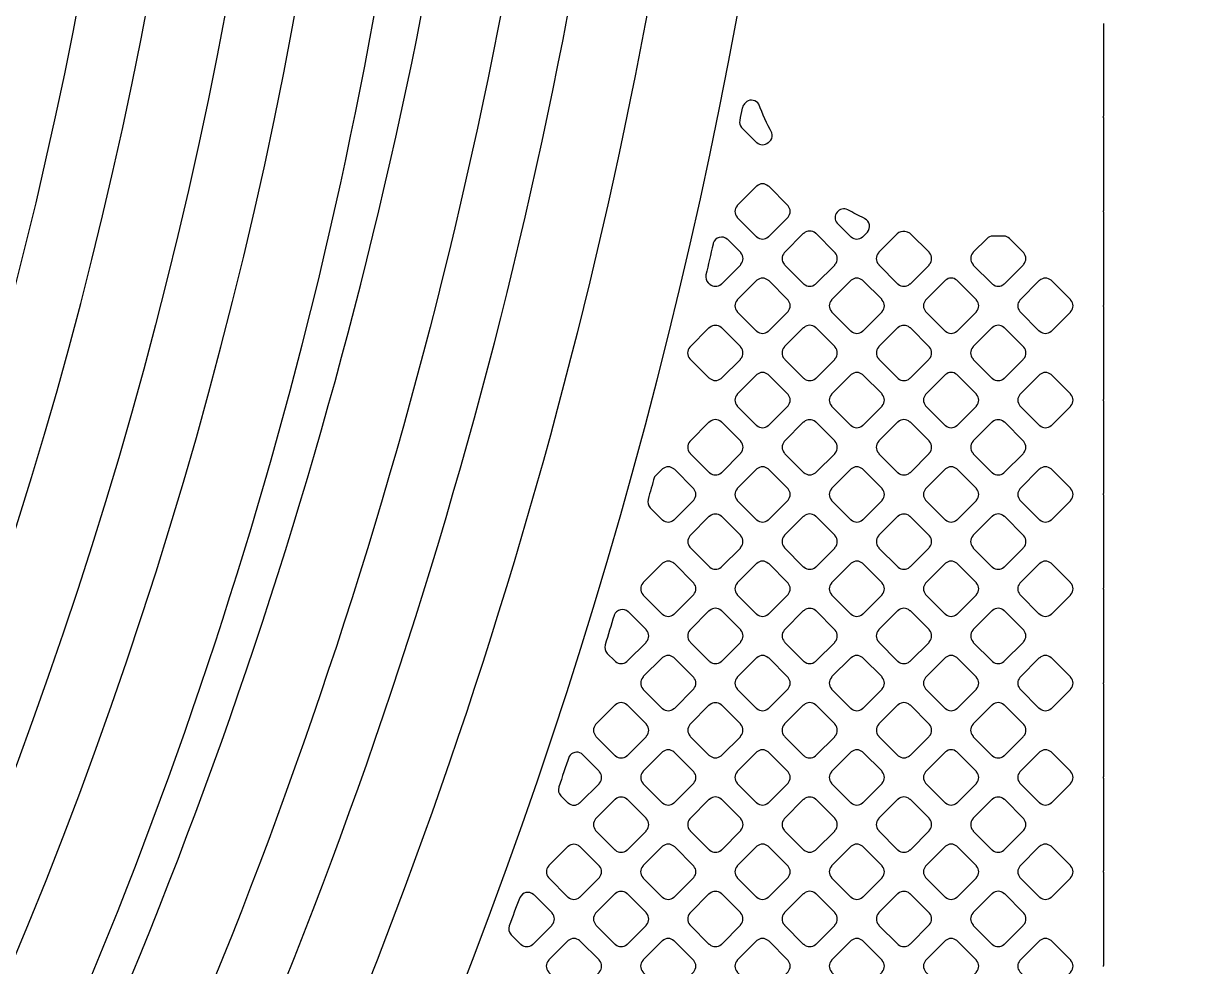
# Model space of a CAD drawing. Header units: millimetres. Extents: x 3440 to 3572, y 2 to 96.
# Drawn here: x 3505.505 to 3508.202, y 61.773 to 63.927 of the extents above; entities that cross this region are included whole.
import ezdxf

# ---------------------------------------------------------------- set-up
doc = ezdxf.new("R2010")
doc.units = ezdxf.units.MM
doc.header["$LTSCALE"] = 23.1
doc.layers.add('gbr-dxf', color=7, linetype='CONTINUOUS')
doc.layers.add('gbr-outline-dxf', color=2, linetype='CONTINUOUS')

msp = doc.modelspace()

# ---------------------------------------------------------------- linework, layer by layer
at = {"layer": 'gbr-dxf'}
for p, q in [((3507.9736, 63.9265), (3507.9736, 63.7148)), ((3507.9736, 63.7117), (3507.9736, 63.4989)), ((3507.9736, 63.4967), (3507.9736, 63.2825)), ((3507.9736, 63.2803), (3507.9736, 63.0676)), ((3507.9736, 63.0645), (3507.9736, 62.8527)), ((3507.9736, 62.8496), (3507.9736, 62.6369)), ((3507.9736, 62.6346), (3507.9736, 62.4204)), ((3507.9736, 62.4182), (3507.9736, 62.2055)), ((3507.9736, 62.2024), (3507.9736, 61.9907)), ((3507.9736, 61.9875), (3507.9736, 61.7748))]:
    msp.add_line(p, q, dxfattribs=at)
at = {"layer": 'gbr-dxf', "linetype": 'Continuous'}
for points in [[(3505.266, 59.339, 0.139526), (3507.3332, 65.746, -0.274491), (3507.3472, 65.7679, 0.210508), (3507.3542, 65.7827, -0.047362), (3507.3533, 65.7922, -0.091104), (3507.3566, 65.8103), (3507.4727, 66.1153, -0.066558), (3507.4913, 66.1658), (3507.4913, 68.8253, 0.199318), (3507.4766, 68.8607), (3507.2206, 69.1157, 0.198501), (3507.1854, 69.1303), (3504.6979, 69.1303, 0.198987)], [(3504.7507, 69.0028), (3507.1333, 69.0028, -0.198395), (3507.1686, 68.9882), (3507.3495, 68.8079, -0.199424), (3507.3642, 68.7725), (3507.3642, 66.2378, -0.198889), (3507.3496, 66.2025), (3507.1558, 66.0086, 0.188485), (3507.135, 65.9582, -0.064967), (3507.1341, 65.9518), (3507.1341, 65.9183, -0.016201), (3507.1341, 65.9127, -0.161259), (3504.5884, 58.7483, -0.03053)], [(3503.8763, 59.6794, 0.16455), (3505.9649, 65.8541, -0.009265), (3505.965, 65.8571), (3505.965, 65.9009, -0.018465), (3505.9649, 65.9026, 0.414241), (3505.8899, 65.9776, -0.014695), (3505.8886, 65.9776), (3505.8806, 65.9776, -0.018488), (3505.8789, 65.9776, 0.40441), (3505.8039, 65.9051), (3505.8039, 65.824, -0.008849), (3505.8039, 65.8212, -0.163905), (3503.7764, 59.8065, -0.038571)], [(3504.1284, 59.4535, 0.165094), (3506.2984, 65.8464, -0.009229), (3506.2985, 65.8494), (3506.2985, 65.9043, 0.40164), (3506.2251, 65.9776), (3506.2184, 65.9776), (3506.2178, 65.9776, 0.407482), (3506.1428, 65.9043), (3506.1428, 65.8547, -0.009242), (3506.1427, 65.8517, -0.16464), (3504.014, 59.5667, -0.029463)], [(3504.1933, 59.0612, 0.159546), (3506.6311, 65.9019), (3506.6311, 65.9026, 0.414241), (3506.5561, 65.9776, -0.014632), (3506.5548, 65.9776), (3506.5529, 65.9776, -0.018442), (3506.5512, 65.9776, 0.40413), (3506.4763, 65.9052), (3506.4763, 65.8471, -0.009242), (3506.4762, 65.8441, -0.165171), (3504.2661, 59.3408, -0.039615)], [(3504.4523, 58.863, 0.160737), (3506.956, 65.8993, -0.0147), (3506.956, 65.9006), (3506.956, 65.9017, -0.011474), (3506.9559, 65.9026, 0.414241), (3506.8809, 65.9776), (3506.8807, 65.9776, 0.393993), (3506.8091, 65.9045, -0.016639), (3506.809, 65.9031, -0.159795), (3504.3304, 58.9478, -0.028322)], [(3503.6374, 59.9176, 0.163845), (3505.6261, 65.8232, -0.00876)]]:
    msp.add_lwpolyline(points, format="xyb", dxfattribs=at)
for points in [[(3507.142, 63.7049, 0.212655), (3507.1462, 63.6891), (3507.1798, 63.6555, -0.083134), (3507.1811, 63.6547, 0.37981), (3507.2071, 63.6547, -0.096625), (3507.2088, 63.6556), (3507.2134, 63.6603, 0.21268), (3507.2157, 63.6768, -0.039653), (3507.1858, 63.7426, 0.398515), (3507.1581, 63.7485), (3507.1529, 63.7433), (3507.1529, 63.7433), (3507.1528, 63.7433, 0.128532), (3507.1481, 63.7344), (3507.148, 63.7342, 0.012501), (3507.1479, 63.7335, -0.054939), (3507.1477, 63.733, -0.000668)], [(3507.136, 63.4844, -0.091954), (3507.137, 63.4829), (3507.1797, 63.4402, -0.096111), (3507.1813, 63.4392, 0.37981), (3507.2073, 63.4392, -0.096458), (3507.2089, 63.4402), (3507.2515, 63.4827, -0.096627), (3507.2525, 63.4844, 0.379859), (3507.2525, 63.5103, -0.096723), (3507.2515, 63.512), (3507.209, 63.5545, -0.108174), (3507.2071, 63.5555, 0.379731), (3507.1811, 63.5555, -0.096625), (3507.1795, 63.5545), (3507.137, 63.512, -0.096111), (3507.136, 63.5104, 0.379682)], [(3507.3645, 63.4708), (3507.3952, 63.4401, -0.091631), (3507.3967, 63.4392, 0.379068), (3507.4227, 63.4392, -0.096259), (3507.4243, 63.4401), (3507.4327, 63.4485, -0.06506), (3507.434, 63.4504, 0.485697), (3507.4284, 63.4807, -0.068196), (3507.4265, 63.4821, -0.023251), (3507.3888, 63.5014, 0.795528)], [(3507.0646, 63.3521, 0.241469), (3507.0696, 63.3345), (3507.0718, 63.3324, -0.100401), (3507.0735, 63.3314, 0.378792), (3507.0994, 63.3313, -0.096377), (3507.1011, 63.3323), (3507.1438, 63.375, -0.095895), (3507.1448, 63.3767, 0.379347), (3507.1448, 63.4026, -0.092523), (3507.1438, 63.4042), (3507.1155, 63.4325, -0.04957), (3507.1137, 63.4338, 0.549231), (3507.0817, 63.4246, -0.043099), (3507.081, 63.4228, -0.001499), (3507.0647, 63.3523, -0.033452)], [(3507.2439, 63.3766, -0.096103), (3507.2449, 63.375), (3507.2873, 63.3325, -0.09979), (3507.289, 63.3315, 0.37981), (3507.315, 63.3315, -0.096458), (3507.3167, 63.3325), (3507.3591, 63.3749, -0.096627), (3507.3601, 63.3766, 0.379859), (3507.3601, 63.4025, -0.108473), (3507.359, 63.4044), (3507.3168, 63.4467, -0.10474), (3507.315, 63.4477, 0.379731), (3507.289, 63.4477, -0.096625), (3507.2873, 63.4467), (3507.2449, 63.4042, -0.096111), (3507.2439, 63.4026, 0.379682)], [(3507.4592, 63.3766, -0.087748), (3507.4602, 63.3751), (3507.503, 63.3322, -0.087638), (3507.5045, 63.3313, 0.37981), (3507.5305, 63.3313, -0.096625), (3507.5321, 63.3323), (3507.5748, 63.375, -0.096111), (3507.5758, 63.3766, 0.379471), (3507.5758, 63.4026, -0.087715), (3507.5749, 63.4041), (3507.5324, 63.4465, 0.098163), (3507.5255, 63.4501, -0.003656), (3507.5197, 63.4513, -0.038096), (3507.5195, 63.4514, 0.236588), (3507.5023, 63.4463), (3507.4602, 63.4042, -0.096111), (3507.4592, 63.4026, 0.379682)], [(3507.6749, 63.4026, 0.379422), (3507.6749, 63.3767, -0.108042), (3507.676, 63.3748), (3507.7182, 63.3326, -0.107817), (3507.7201, 63.3315, 0.37981), (3507.7461, 63.3315, -0.096625), (3507.7477, 63.3325), (3507.7901, 63.3749, -0.096111), (3507.7911, 63.3766, 0.379859), (3507.7911, 63.4025, -0.100399), (3507.7901, 63.4043), (3507.7587, 63.4357), (3507.7586, 63.4358, 0.181507), (3507.7457, 63.4411), (3507.7199, 63.4411, 0.174062), (3507.7075, 63.4358), (3507.6759, 63.4042, -0.096328)], [(3507.136, 63.2688, -0.095956), (3507.137, 63.2671), (3507.1795, 63.2247, -0.100151), (3507.1812, 63.2237, 0.37981), (3507.2072, 63.2237, -0.096458), (3507.2088, 63.2246), (3507.2515, 63.2673, -0.096627), (3507.2525, 63.269, 0.379859), (3507.2525, 63.2949, -0.092636), (3507.2515, 63.2965), (3507.209, 63.339, -0.104691), (3507.2072, 63.34, 0.379731), (3507.1813, 63.34, -0.096625), (3507.1796, 63.339), (3507.137, 63.2964, -0.096111), (3507.136, 63.2947, 0.379682)], [(3507.3516, 63.2689, -0.095956), (3507.3526, 63.2673), (3507.3951, 63.2247, -0.10046), (3507.3969, 63.2237, 0.37981), (3507.4228, 63.2237, -0.096625), (3507.4245, 63.2247), (3507.4669, 63.2671, -0.096111), (3507.4679, 63.2688, 0.379859), (3507.4679, 63.2947, -0.108195), (3507.4668, 63.2966), (3507.4245, 63.339, -0.104691), (3507.4227, 63.34, 0.379731), (3507.3967, 63.34, -0.096625), (3507.395, 63.339), (3507.3526, 63.2965, -0.096111), (3507.3516, 63.2949, 0.379682)], [(3507.567, 63.2688, -0.083235), (3507.5679, 63.2674), (3507.6107, 63.2246, -0.087416), (3507.6122, 63.2236, 0.37981), (3507.6382, 63.2236, -0.096458), (3507.6398, 63.2246), (3507.6825, 63.2673, -0.096627), (3507.6835, 63.2689, 0.379859), (3507.6835, 63.2949, -0.088442), (3507.6825, 63.2964), (3507.6398, 63.3392, -0.083733), (3507.6384, 63.3401, 0.379731), (3507.6124, 63.3401, -0.096625), (3507.6107, 63.3391), (3507.568, 63.2964, -0.096111), (3507.567, 63.2947, 0.379682)], [(3507.7826, 63.2689, -0.099964), (3507.7836, 63.2672), (3507.8261, 63.2247, -0.104264), (3507.8279, 63.2237, 0.37981), (3507.8538, 63.2237, -0.096625), (3507.8555, 63.2246), (3507.898, 63.2672, -0.096111), (3507.899, 63.2688, 0.379859), (3507.899, 63.2948, -0.088014), (3507.8981, 63.2963), (3507.8554, 63.339, -0.100824), (3507.8537, 63.34, 0.379731), (3507.8277, 63.34, -0.096625), (3507.8261, 63.339), (3507.7836, 63.2965, -0.096111), (3507.7826, 63.2949, 0.379682)], [(3507.028, 63.1873, 0.378474), (3507.028, 63.1608, -0.046804), (3507.0282, 63.1605), (3507.0717, 63.117, -0.104246), (3507.0735, 63.116, 0.379422), (3507.0995, 63.116, -0.096458), (3507.1011, 63.117), (3507.1437, 63.1595, -0.096627), (3507.1446, 63.1611, 0.379859), (3507.1446, 63.1871, -0.088442), (3507.1437, 63.1886), (3507.1011, 63.2312, -0.100824), (3507.0994, 63.2322, 0.379471), (3507.0735, 63.2322, -0.095866), (3507.0718, 63.2312), (3507.0281, 63.1875, -0.035015)], [(3507.2437, 63.1871, 0.379422), (3507.2438, 63.1611, -0.099964), (3507.2448, 63.1594), (3507.2873, 63.1169, -0.104264), (3507.289, 63.1159, 0.379308), (3507.315, 63.1158, -0.095968), (3507.3166, 63.1168), (3507.3592, 63.1594, -0.096328), (3507.3602, 63.1611, 0.37947), (3507.3602, 63.187, -0.104765), (3507.3592, 63.1888), (3507.3167, 63.2313, -0.100519), (3507.315, 63.2323, 0.379357), (3507.289, 63.2323, -0.09601), (3507.2874, 63.2314), (3507.2447, 63.1887, -0.096227)], [(3507.4593, 63.1611, -0.087748), (3507.4603, 63.1596), (3507.5029, 63.1169, -0.092126), (3507.5045, 63.1159, 0.37981), (3507.5305, 63.1159, -0.096458), (3507.5321, 63.1169), (3507.5747, 63.1595, -0.096627), (3507.5756, 63.1611, 0.379859), (3507.5756, 63.1871, -0.100902), (3507.5746, 63.1888), (3507.5322, 63.2313, -0.096627), (3507.5305, 63.2322, 0.379731), (3507.5046, 63.2322, -0.096625), (3507.5029, 63.2313), (3507.4603, 63.1887, -0.096111), (3507.4593, 63.187, 0.379682)], [(3507.6748, 63.1611, -0.095956), (3507.6758, 63.1595), (3507.7186, 63.1167, -0.083134), (3507.72, 63.1158, 0.37981), (3507.746, 63.1158, -0.096625), (3507.7476, 63.1168), (3507.7903, 63.1594, -0.096111), (3507.7913, 63.1611, 0.379859), (3507.7913, 63.1871, -0.09253), (3507.7903, 63.1886), (3507.7475, 63.2314, -0.088207), (3507.746, 63.2323, 0.379731), (3507.7201, 63.2323, -0.096625), (3507.7184, 63.2314), (3507.6758, 63.1887, -0.096111), (3507.6748, 63.1871, 0.379682)], [(3507.136, 63.0534, -0.099964), (3507.137, 63.0517), (3507.1795, 63.0092, -0.104264), (3507.1813, 63.0081, 0.379308), (3507.2073, 63.0081, -0.095968), (3507.2089, 63.0091), (3507.2515, 63.0517, -0.096328), (3507.2525, 63.0533, 0.379), (3507.2525, 63.0793, -0.08785), (3507.2516, 63.0807), (3507.2088, 63.1235, -0.100465), (3507.2071, 63.1245, 0.37947), (3507.1811, 63.1245, -0.096625), (3507.1795, 63.1235), (3507.137, 63.081, -0.096111), (3507.136, 63.0794, 0.379682)], [(3507.3516, 63.0792, 0.379201), (3507.3516, 63.0533, -0.099964), (3507.3526, 63.0516), (3507.3949, 63.0092, -0.10399), (3507.3967, 63.0082, 0.379451), (3507.4227, 63.0082, -0.096259), (3507.4243, 63.0091), (3507.4669, 63.0517, -0.096539), (3507.4679, 63.0534, 0.379249), (3507.4679, 63.0793, -0.104293), (3507.4669, 63.0811), (3507.4245, 63.1235, -0.100519), (3507.4228, 63.1245, 0.3795), (3507.3968, 63.1245, -0.096259), (3507.3952, 63.1235), (3507.3525, 63.0809, -0.096539)], [(3507.567, 63.0793, 0.379422), (3507.567, 63.0534, -0.087784), (3507.568, 63.0519), (3507.6108, 63.0091, -0.092233), (3507.6123, 63.0081, 0.37981), (3507.6383, 63.0081, -0.096458), (3507.64, 63.0091), (3507.6825, 63.0516, -0.096627), (3507.6835, 63.0533, 0.379357), (3507.6835, 63.0792, -0.100504), (3507.6825, 63.081), (3507.6399, 63.1236, -0.096726), (3507.6382, 63.1246, 0.379), (3507.6123, 63.1246, -0.09601), (3507.6106, 63.1236), (3507.568, 63.081, -0.096328)], [(3507.7826, 63.0792, 0.379422), (3507.7826, 63.0533, -0.087809), (3507.7835, 63.0518), (3507.8262, 63.0091, -0.092072), (3507.8278, 63.0081, 0.37981), (3507.8537, 63.0081, -0.096625), (3507.8554, 63.0091), (3507.898, 63.0518, -0.096111), (3507.899, 63.0534, 0.3795), (3507.899, 63.0794, -0.083622), (3507.8981, 63.0808), (3507.8554, 63.1235, -0.096539), (3507.8538, 63.1245, 0.378699), (3507.8279, 63.1245, -0.09601), (3507.8262, 63.1235), (3507.7835, 63.0809, -0.096328)], [(3507.0282, 62.9456, -0.087343), (3507.0291, 62.9441), (3507.072, 62.9013, -0.091737), (3507.0735, 62.9003, 0.379422), (3507.0995, 62.9003, -0.096625), (3507.1011, 62.9013), (3507.1438, 62.944, -0.096111), (3507.1448, 62.9456, 0.379859), (3507.1448, 62.9716, -0.083792), (3507.1439, 62.973), (3507.1011, 63.0158, -0.096627), (3507.0994, 63.0168, 0.3795), (3507.0735, 63.0168, -0.096117), (3507.0718, 63.0158), (3507.0292, 62.9731, -0.095895), (3507.0282, 62.9715, 0.378651)], [(3507.2439, 62.9715, 0.379201), (3507.2439, 62.9456, -0.104132), (3507.2449, 62.9438), (3507.2872, 62.9015, -0.107936), (3507.289, 62.9005, 0.37981), (3507.315, 62.9005, -0.096458), (3507.3167, 62.9015), (3507.3591, 62.9439, -0.096627), (3507.3601, 62.9455, 0.3795), (3507.3601, 62.9715, -0.100514), (3507.3591, 62.9732), (3507.3166, 63.0157, -0.096195), (3507.3149, 63.0167, 0.378939), (3507.289, 63.0167, -0.096259), (3507.2874, 63.0157), (3507.2448, 62.9732, -0.096539)], [(3507.4592, 62.9456, -0.095956), (3507.4602, 62.9439), (3507.5028, 62.9013, -0.10046), (3507.5045, 62.9003, 0.37981), (3507.5305, 62.9003, -0.096625), (3507.5322, 62.9013), (3507.5748, 62.944, -0.096111), (3507.5758, 62.9456, 0.379859), (3507.5758, 62.9716, -0.09253), (3507.5748, 62.9732), (3507.5323, 63.0157, -0.104691), (3507.5305, 63.0168, 0.379731), (3507.5045, 63.0168, -0.096625), (3507.5028, 63.0158), (3507.4602, 62.9732, -0.096111), (3507.4592, 62.9715, 0.379682)], [(3507.6749, 62.9456, -0.10047), (3507.6759, 62.9439), (3507.7185, 62.9013, -0.087638), (3507.72, 62.9004, 0.37981), (3507.746, 62.9004, -0.096625), (3507.7476, 62.9014), (3507.7902, 62.9439, -0.096111), (3507.7911, 62.9456, 0.379859), (3507.7911, 62.9715, -0.104293), (3507.7901, 62.9733), (3507.7478, 63.0157, -0.100519), (3507.746, 63.0167, 0.379731), (3507.7201, 63.0167, -0.096458), (3507.7184, 63.0157), (3507.6759, 62.9732, -0.096627), (3507.6749, 62.9716, 0.379682)], [(3506.9325, 62.8389, 0.25255), (3506.9373, 62.8205, -0.042477), (3506.9375, 62.8202), (3506.9643, 62.7935, -0.087645), (3506.9658, 62.7926, 0.378731), (3506.9917, 62.7926, -0.09601), (3506.9933, 62.7935), (3507.0359, 62.8361, -0.096328), (3507.0369, 62.8378, 0.37947), (3507.0369, 62.8637, -0.104765), (3507.0359, 62.8655), (3506.9934, 62.908, -0.100824), (3506.9916, 62.909, 0.379731), (3506.9657, 62.909, -0.096625), (3506.964, 62.908), (3506.9469, 62.8909, -0.001131), (3506.9326, 62.8393, -0.048816)], [(3507.136, 62.8377, -0.087748), (3507.1369, 62.8363), (3507.1796, 62.7936, -0.092126), (3507.1812, 62.7926, 0.37981), (3507.2072, 62.7926, -0.096458), (3507.2088, 62.7936), (3507.2515, 62.8363, -0.096627), (3507.2525, 62.8379, 0.379859), (3507.2525, 62.8639, -0.084073), (3507.2516, 62.8653), (3507.2089, 62.908, -0.096627), (3507.2072, 62.909, 0.379731), (3507.1813, 62.909, -0.096625), (3507.1796, 62.908), (3507.137, 62.8654, -0.096111), (3507.136, 62.8637, 0.379682)], [(3507.3516, 62.8379, -0.103917), (3507.3526, 62.8361), (3507.395, 62.7937, -0.107817), (3507.3969, 62.7927, 0.37981), (3507.4228, 62.7927, -0.096625), (3507.4245, 62.7936), (3507.4669, 62.8361, -0.096111), (3507.4679, 62.8377, 0.379859), (3507.4679, 62.8637, -0.100399), (3507.4669, 62.8654), (3507.4243, 62.908, -0.096627), (3507.4227, 62.909, 0.379731), (3507.3967, 62.909, -0.096625), (3507.395, 62.908), (3507.3526, 62.8655, -0.096111), (3507.3516, 62.8639, 0.379682)], [(3507.567, 62.8377, -0.091954), (3507.568, 62.8362), (3507.6106, 62.7936, -0.096128), (3507.6122, 62.7926, 0.37981), (3507.6382, 62.7926, -0.096458), (3507.6398, 62.7936), (3507.6825, 62.8362, -0.096627), (3507.6835, 62.8379, 0.379859), (3507.6835, 62.8639, -0.096723), (3507.6825, 62.8655), (3507.6399, 62.9081, -0.092564), (3507.6384, 62.909, 0.379731), (3507.6124, 62.909, -0.096625), (3507.6107, 62.908), (3507.568, 62.8653, -0.096111), (3507.567, 62.8637, 0.379682)], [(3507.7826, 62.8379, -0.091954), (3507.7835, 62.8363), (3507.8262, 62.7936, -0.096332), (3507.8279, 62.7926, 0.37981), (3507.8538, 62.7926, -0.096625), (3507.8555, 62.7936), (3507.898, 62.8361, -0.096111), (3507.899, 62.8378, 0.379859), (3507.899, 62.8638, -0.096458), (3507.898, 62.8654), (3507.8555, 62.9079, -0.108174), (3507.8537, 62.909, 0.379731), (3507.8277, 62.909, -0.096625), (3507.8261, 62.908), (3507.7836, 62.8655, -0.096111), (3507.7826, 62.8638, 0.379682)], [(3507.0283, 62.756, 0.379201), (3507.0283, 62.73, -0.091954), (3507.0293, 62.7285), (3507.0719, 62.6859, -0.096128), (3507.0735, 62.6849, 0.37981), (3507.0995, 62.6849, -0.096458), (3507.1011, 62.6859), (3507.1437, 62.7284, -0.096627), (3507.1446, 62.7301, 0.3795), (3507.1446, 62.756, -0.096614), (3507.1437, 62.7577), (3507.1013, 62.8001, -0.107877), (3507.0994, 62.8012, 0.378939), (3507.0735, 62.8011, -0.096259), (3507.0718, 62.8002), (3507.0293, 62.7576, -0.096539)], [(3507.2437, 62.7301, -0.092061), (3507.2447, 62.7285), (3507.2874, 62.6858, -0.096227), (3507.2891, 62.6848, 0.379422), (3507.315, 62.6848, -0.096458), (3507.3167, 62.6858), (3507.3592, 62.7284, -0.096627), (3507.3602, 62.73, 0.379357), (3507.3602, 62.756, -0.096462), (3507.3592, 62.7576), (3507.3165, 62.8003, -0.092624), (3507.3149, 62.8013, 0.37947), (3507.289, 62.8013, -0.096625), (3507.2873, 62.8003), (3507.2447, 62.7577, -0.096111), (3507.2438, 62.756, 0.379308)], [(3507.4593, 62.73, -0.095506), (3507.4603, 62.7284), (3507.5028, 62.6859, -0.100054), (3507.5045, 62.6849, 0.379422), (3507.5305, 62.6849, -0.096458), (3507.5321, 62.6859), (3507.5747, 62.7284, -0.096627), (3507.5756, 62.7301, 0.379859), (3507.5756, 62.756, -0.092636), (3507.5747, 62.7576), (3507.532, 62.8003, -0.088207), (3507.5305, 62.8012, 0.379357), (3507.5046, 62.8012, -0.095968), (3507.5029, 62.8003), (3507.4603, 62.7576, -0.096328), (3507.4593, 62.756, 0.378952)], [(3507.6748, 62.7301, -0.103917), (3507.6758, 62.7283), (3507.7184, 62.6857, -0.092072), (3507.72, 62.6848, 0.37981), (3507.746, 62.6848, -0.096625), (3507.7476, 62.6857), (3507.7903, 62.7284, -0.096111), (3507.7913, 62.73, 0.379859), (3507.7913, 62.756, -0.100399), (3507.7903, 62.7577), (3507.7477, 62.8003, -0.096627), (3507.746, 62.8013, 0.379731), (3507.7201, 62.8013, -0.096625), (3507.7184, 62.8003), (3507.6758, 62.7577, -0.096111), (3507.6748, 62.7561, 0.379682)], [(3506.9206, 62.6223, -0.103917), (3506.9216, 62.6205), (3506.9641, 62.578, -0.092126), (3506.9656, 62.5771, 0.37981), (3506.9916, 62.5771, -0.096458), (3506.9932, 62.578), (3507.0359, 62.6207, -0.096627), (3507.0369, 62.6223, 0.379859), (3507.0369, 62.6483, -0.100902), (3507.0359, 62.65), (3506.9934, 62.6925, -0.096627), (3506.9918, 62.6935, 0.379731), (3506.9658, 62.6935, -0.096625), (3506.9642, 62.6925), (3506.9215, 62.6499, -0.096111), (3506.9206, 62.6482, 0.379682)], [(3507.136, 62.6223, -0.091954), (3507.137, 62.6208), (3507.1797, 62.5781, -0.096332), (3507.1813, 62.5771, 0.37981), (3507.2073, 62.5771, -0.096625), (3507.2089, 62.5781), (3507.2515, 62.6206, -0.096111), (3507.2525, 62.6223, 0.379859), (3507.2525, 62.6482, -0.096458), (3507.2515, 62.6499), (3507.209, 62.6924, -0.108174), (3507.2071, 62.6934, 0.379731), (3507.1811, 62.6934, -0.096625), (3507.1795, 62.6925), (3507.137, 62.65, -0.096111), (3507.136, 62.6483, 0.379682)], [(3507.3516, 62.6222, -0.092139), (3507.3525, 62.6207), (3507.3951, 62.5781, -0.096332), (3507.3967, 62.5771, 0.379308), (3507.4227, 62.5771, -0.095968), (3507.4243, 62.5781), (3507.4669, 62.6207, -0.096328), (3507.4679, 62.6223, 0.37924), (3507.4679, 62.6483, -0.096614), (3507.4669, 62.6499), (3507.4243, 62.6925, -0.092413), (3507.4228, 62.6935, 0.379249), (3507.3968, 62.6935, -0.096458), (3507.3952, 62.6925), (3507.3526, 62.6499, -0.096627), (3507.3516, 62.6482, 0.379682)], [(3507.567, 62.6223, -0.095956), (3507.568, 62.6207), (3507.6106, 62.5781, -0.10046), (3507.6123, 62.5771, 0.379308), (3507.6383, 62.5771, -0.095968), (3507.6399, 62.578), (3507.6825, 62.6206, -0.096328), (3507.6835, 62.6223, 0.379), (3507.6835, 62.6482, -0.092315), (3507.6825, 62.6498), (3507.6397, 62.6926, -0.088003), (3507.6382, 62.6935, 0.37947), (3507.6123, 62.6935, -0.096625), (3507.6106, 62.6925), (3507.568, 62.6499, -0.096111), (3507.567, 62.6483, 0.379682)], [(3507.7826, 62.6222, -0.096265), (3507.7835, 62.6206), (3507.8261, 62.5781, -0.100073), (3507.8278, 62.5771, 0.379201), (3507.8537, 62.5771, -0.096625), (3507.8554, 62.5781), (3507.898, 62.6208, -0.096111), (3507.899, 62.6224, 0.3795), (3507.899, 62.6484, -0.092029), (3507.8981, 62.6499), (3507.8556, 62.6924, -0.104354), (3507.8538, 62.6935, 0.379249), (3507.8278, 62.6934, -0.096625), (3507.8262, 62.6925), (3507.7836, 62.6498, -0.096111), (3507.7826, 62.6482, 0.379451)], [(3506.8343, 62.5067, 0.259996), (3506.839, 62.4878, -0.068332), (3506.8393, 62.4873), (3506.8563, 62.4703, -0.096227), (3506.8579, 62.4693, 0.379465), (3506.8839, 62.4694, -0.096458), (3506.8855, 62.4703), (3506.9281, 62.5129, -0.096627), (3506.9291, 62.5145, 0.3795), (3506.9291, 62.5405, -0.096614), (3506.9281, 62.5421), (3506.8879, 62.5824, -0.035625), (3506.8872, 62.5829, 0.526141), (3506.8554, 62.5749, -0.047585), (3506.8549, 62.5739, -0.00145), (3506.8343, 62.5071, -0.048026)], [(3507.0282, 62.5405, 0.379422), (3507.0282, 62.5145, -0.095956), (3507.0292, 62.5129), (3507.0718, 62.4703, -0.10046), (3507.0735, 62.4693, 0.379308), (3507.0994, 62.4693, -0.095968), (3507.1011, 62.4702), (3507.1438, 62.5129, -0.096328), (3507.1448, 62.5146, 0.37947), (3507.1448, 62.5405, -0.092523), (3507.1438, 62.5421), (3507.1012, 62.5847, -0.10442), (3507.0994, 62.5857, 0.379357), (3507.0735, 62.5858, -0.09601), (3507.0718, 62.5848), (3507.0292, 62.5421, -0.096227)], [(3507.2439, 62.5146, -0.095956), (3507.2449, 62.5129), (3507.2873, 62.4704, -0.100151), (3507.289, 62.4694, 0.37981), (3507.315, 62.4694, -0.096458), (3507.3167, 62.4704), (3507.3591, 62.5129, -0.096627), (3507.3601, 62.5145, 0.379859), (3507.3601, 62.5405, -0.108361), (3507.359, 62.5423), (3507.3168, 62.5846, -0.104691), (3507.315, 62.5856, 0.379731), (3507.289, 62.5856, -0.096625), (3507.2873, 62.5847), (3507.2449, 62.5422, -0.096111), (3507.2439, 62.5405, 0.379682)], [(3507.4592, 62.5145, -0.087748), (3507.4602, 62.513), (3507.503, 62.4702, -0.092072), (3507.5045, 62.4693, 0.37981), (3507.5305, 62.4693, -0.096625), (3507.5322, 62.4703), (3507.5748, 62.5129, -0.096111), (3507.5758, 62.5146, 0.379859), (3507.5758, 62.5405, -0.083792), (3507.5749, 62.5419), (3507.5321, 62.5848, -0.096627), (3507.5305, 62.5857, 0.379731), (3507.5045, 62.5857, -0.096625), (3507.5028, 62.5848), (3507.4602, 62.5421, -0.096111), (3507.4592, 62.5405, 0.379682)], [(3507.6749, 62.5146, -0.107356), (3507.676, 62.5127), (3507.7184, 62.4703, -0.095895), (3507.72, 62.4693, 0.379422), (3507.746, 62.4694, -0.096625), (3507.7476, 62.4703), (3507.7902, 62.5129, -0.096111), (3507.7911, 62.5145, 0.379859), (3507.7911, 62.5405, -0.096458), (3507.7902, 62.5421), (3507.7476, 62.5847, -0.092623), (3507.746, 62.5857, 0.3795), (3507.7201, 62.5857, -0.096259), (3507.7184, 62.5847), (3507.6759, 62.5422, -0.095895), (3507.6749, 62.5405, 0.378651)], [(3506.9206, 62.4069, -0.107999), (3506.9216, 62.405), (3506.9641, 62.3625, -0.096332), (3506.9658, 62.3615, 0.37981), (3506.9917, 62.3615, -0.096625), (3506.9934, 62.3625), (3507.0359, 62.4051, -0.096111), (3507.0369, 62.4067, 0.379859), (3507.0369, 62.4327, -0.096458), (3507.0359, 62.4343), (3506.9932, 62.477, -0.092289), (3506.9916, 62.478, 0.379731), (3506.9657, 62.478, -0.096625), (3506.964, 62.477), (3506.9215, 62.4345, -0.096111), (3506.9206, 62.4328, 0.379682)], [(3507.136, 62.4326, 0.379201), (3507.136, 62.4067, -0.096103), (3507.137, 62.4051), (3507.1795, 62.3626, -0.09979), (3507.1812, 62.3616, 0.379451), (3507.2071, 62.3616, -0.096259), (3507.2088, 62.3625), (3507.2515, 62.4053, -0.096539), (3507.2525, 62.4069, 0.379249), (3507.2525, 62.4328, -0.09253), (3507.2515, 62.4344), (3507.209, 62.4769, -0.10442), (3507.2072, 62.4779, 0.3795), (3507.1813, 62.4779, -0.096259), (3507.1796, 62.477), (3507.137, 62.4343, -0.096539)], [(3507.3516, 62.4069, -0.09601), (3507.3525, 62.4052), (3507.3952, 62.3626, -0.100401), (3507.3969, 62.3616, 0.379422), (3507.4228, 62.3616, -0.096458), (3507.4245, 62.3626), (3507.4669, 62.405, -0.096627), (3507.4679, 62.4067, 0.3795), (3507.4679, 62.4326, -0.10824), (3507.4669, 62.4345), (3507.4244, 62.4769, -0.104354), (3507.4226, 62.478, 0.379249), (3507.3967, 62.4779, -0.096625), (3507.395, 62.477), (3507.3526, 62.4345, -0.096111), (3507.3516, 62.4328, 0.379308)], [(3507.567, 62.4067, -0.083235), (3507.5679, 62.4053), (3507.6107, 62.3625, -0.087978), (3507.6122, 62.3616, 0.37981), (3507.6382, 62.3616, -0.096458), (3507.6398, 62.3625), (3507.6825, 62.4052, -0.096627), (3507.6835, 62.4069, 0.379859), (3507.6835, 62.4328, -0.088442), (3507.6825, 62.4343), (3507.6398, 62.4771, -0.083733), (3507.6384, 62.478, 0.379731), (3507.6124, 62.478, -0.096625), (3507.6107, 62.477), (3507.568, 62.4343, -0.096111), (3507.567, 62.4326, 0.379682)], [(3507.7826, 62.4068, -0.099971), (3507.7836, 62.4051), (3507.8261, 62.3626, -0.103923), (3507.8279, 62.3616, 0.378731), (3507.8538, 62.3616, -0.09601), (3507.8555, 62.3625), (3507.8981, 62.4051, -0.096328), (3507.899, 62.4068, 0.37947), (3507.899, 62.4327, -0.088442), (3507.8981, 62.4342), (3507.8554, 62.4769, -0.100824), (3507.8537, 62.4779, 0.379731), (3507.8277, 62.4779, -0.096625), (3507.8261, 62.4769), (3507.7836, 62.4344, -0.096111), (3507.7826, 62.4328, 0.379451)], [(3506.8127, 62.2991, -0.095956), (3506.8137, 62.2974), (3506.8565, 62.2546, -0.083134), (3506.8579, 62.2537, 0.37981), (3506.8839, 62.2537, -0.096625), (3506.8855, 62.2547), (3506.9282, 62.2974, -0.096111), (3506.9292, 62.299, 0.379859), (3506.9292, 62.325, -0.09253), (3506.9282, 62.3265), (3506.8854, 62.3693, -0.088207), (3506.8839, 62.3703, 0.379731), (3506.858, 62.3703, -0.096625), (3506.8563, 62.3693), (3506.8137, 62.3267, -0.096111), (3506.8127, 62.325, 0.379682)], [(3507.0283, 62.299, -0.099964), (3507.0293, 62.2973), (3507.0717, 62.2549, -0.104069), (3507.0735, 62.2539, 0.37981), (3507.0995, 62.2539, -0.096458), (3507.1011, 62.2549), (3507.1437, 62.2974, -0.096627), (3507.1446, 62.2991, 0.379859), (3507.1446, 62.325, -0.088442), (3507.1437, 62.3265), (3507.1011, 62.3691, -0.100824), (3507.0994, 62.3701, 0.379731), (3507.0735, 62.3701, -0.096625), (3507.0718, 62.3691), (3507.0293, 62.3266, -0.096111), (3507.0283, 62.325, 0.379682)], [(3507.2438, 62.299, -0.099964), (3507.2448, 62.2973), (3507.2873, 62.2548, -0.104264), (3507.289, 62.2538, 0.37981), (3507.315, 62.2538, -0.096625), (3507.3167, 62.2548), (3507.3592, 62.2973, -0.096111), (3507.3602, 62.299, 0.379859), (3507.3602, 62.3249, -0.104293), (3507.3592, 62.3268), (3507.3167, 62.3692, -0.100824), (3507.315, 62.3702, 0.379731), (3507.289, 62.3702, -0.096625), (3507.2873, 62.3693), (3507.2447, 62.3266, -0.096111), (3507.2438, 62.325, 0.379682)], [(3507.4593, 62.299, -0.087848), (3507.4603, 62.2975), (3507.503, 62.2548, -0.092072), (3507.5045, 62.2539, 0.37981), (3507.5305, 62.2539, -0.096625), (3507.5321, 62.2548), (3507.5747, 62.2974, -0.096111), (3507.5756, 62.299, 0.379859), (3507.5756, 62.325, -0.100399), (3507.5746, 62.3267), (3507.5322, 62.3692, -0.096857), (3507.5305, 62.3702, 0.379731), (3507.5046, 62.3702, -0.096458), (3507.5029, 62.3692), (3507.4603, 62.3266, -0.096627), (3507.4593, 62.3249, 0.379682)], [(3507.6748, 62.2991, -0.096625), (3507.6758, 62.2974), (3507.7186, 62.2546, -0.083134), (3507.72, 62.2537, 0.37981), (3507.746, 62.2537, -0.096625), (3507.7476, 62.2547), (3507.7903, 62.2974, -0.096111), (3507.7913, 62.299, 0.379859), (3507.7913, 62.325, -0.09253), (3507.7903, 62.3265), (3507.7475, 62.3693, -0.088334), (3507.746, 62.3703, 0.379731), (3507.7201, 62.3703, -0.096458), (3507.7184, 62.3693), (3507.6758, 62.3267, -0.096627), (3507.6748, 62.325, 0.379682)], [(3506.7283, 62.1821, 0.266998), (3506.7328, 62.1626, -0.040727), (3506.7331, 62.1624), (3506.7486, 62.1468, -0.087737), (3506.7501, 62.1459, 0.379465), (3506.7761, 62.1459, -0.096625), (3506.7777, 62.1469), (3506.8204, 62.1895, -0.096111), (3506.8214, 62.1912, 0.379859), (3506.8214, 62.2172, -0.104293), (3506.8203, 62.219), (3506.7806, 62.2587, 0.424306), (3506.7519, 62.2519, -0.001519), (3506.7284, 62.1825, -0.045951)], [(3506.9206, 62.1912, -0.095956), (3506.9215, 62.1896), (3506.9642, 62.1469, -0.082912), (3506.9656, 62.146, 0.37981), (3506.9916, 62.146, -0.096458), (3506.9932, 62.147), (3507.0359, 62.1897, -0.096627), (3507.0369, 62.1913, 0.379859), (3507.0369, 62.2173, -0.092636), (3507.0359, 62.2189), (3506.9933, 62.2615, -0.088207), (3506.9918, 62.2624, 0.379731), (3506.9658, 62.2624, -0.096625), (3506.9642, 62.2615), (3506.9215, 62.2188, -0.096111), (3506.9206, 62.2172, 0.379682)], [(3507.136, 62.1913, -0.099964), (3507.137, 62.1896), (3507.1795, 62.1471, -0.104264), (3507.1813, 62.1461, 0.379308), (3507.2073, 62.146, -0.095968), (3507.2089, 62.147), (3507.2515, 62.1896, -0.096328), (3507.2525, 62.1913, 0.379), (3507.2525, 62.2172, -0.08785), (3507.2516, 62.2187), (3507.2088, 62.2614, -0.100465), (3507.2071, 62.2624, 0.37947), (3507.1811, 62.2624, -0.096625), (3507.1795, 62.2614), (3507.137, 62.2189, -0.096111), (3507.136, 62.2173, 0.379682)], [(3507.3516, 62.1912, -0.099971), (3507.3526, 62.1895), (3507.395, 62.1471, -0.103923), (3507.3968, 62.1461, 0.378731), (3507.4227, 62.1461, -0.09601), (3507.4243, 62.147), (3507.4669, 62.1897, -0.096328), (3507.4679, 62.1913, 0.37947), (3507.4679, 62.2173, -0.104765), (3507.4669, 62.2191), (3507.4245, 62.2614, -0.100824), (3507.4228, 62.2624, 0.379731), (3507.3968, 62.2624, -0.096625), (3507.3952, 62.2614), (3507.3526, 62.2188, -0.096111), (3507.3516, 62.2172, 0.379451)], [(3507.567, 62.1913, -0.087748), (3507.568, 62.1898), (3507.6108, 62.147, -0.092126), (3507.6123, 62.146, 0.37981), (3507.6383, 62.146, -0.096458), (3507.64, 62.147), (3507.6825, 62.1896, -0.096627), (3507.6835, 62.1912, 0.379859), (3507.6835, 62.2172, -0.100902), (3507.6825, 62.2189), (3507.6399, 62.2615, -0.096627), (3507.6382, 62.2625, 0.379731), (3507.6123, 62.2625, -0.096625), (3507.6106, 62.2615), (3507.568, 62.2189, -0.096111), (3507.567, 62.2173, 0.379682)], [(3507.7826, 62.1912, -0.087748), (3507.7835, 62.1897), (3507.8262, 62.147, -0.092072), (3507.8278, 62.1461, 0.37981), (3507.8537, 62.1461, -0.096625), (3507.8554, 62.147), (3507.898, 62.1897, -0.096111), (3507.899, 62.1914, 0.379859), (3507.899, 62.2173, -0.083792), (3507.8981, 62.2187), (3507.8554, 62.2614, -0.096627), (3507.8538, 62.2624, 0.379731), (3507.8278, 62.2624, -0.096625), (3507.8262, 62.2614), (3507.7836, 62.2188, -0.096111), (3507.7826, 62.2172, 0.379682)], [(3506.8127, 62.0834, -0.099964), (3506.8137, 62.0817), (3506.8563, 62.0391, -0.087978), (3506.8578, 62.0382, 0.37981), (3506.8838, 62.0382, -0.096458), (3506.8854, 62.0392), (3506.9281, 62.0818, -0.096627), (3506.9291, 62.0835, 0.379859), (3506.9291, 62.1095, -0.104765), (3506.928, 62.1113), (3506.8857, 62.1536, -0.100824), (3506.8839, 62.1546, 0.379731), (3506.858, 62.1546, -0.096625), (3506.8563, 62.1536), (3506.8137, 62.111, -0.096111), (3506.8127, 62.1094, 0.379682)], [(3507.0282, 62.1094, 0.379422), (3507.0282, 62.0835, -0.087748), (3507.0291, 62.082), (3507.0719, 62.0392, -0.092072), (3507.0735, 62.0382, 0.379308), (3507.0994, 62.0382, -0.095968), (3507.1011, 62.0392), (3507.1438, 62.0819, -0.096328), (3507.1448, 62.0836, 0.37947), (3507.1448, 62.1095, -0.084073), (3507.1439, 62.1109), (3507.1011, 62.1537, -0.096857), (3507.0994, 62.1547, 0.379357), (3507.0735, 62.1547, -0.09601), (3507.0718, 62.1537), (3507.0292, 62.1111, -0.096227)], [(3507.2439, 62.1095, 0.379201), (3507.2439, 62.0835, -0.103917), (3507.2449, 62.0817), (3507.2872, 62.0395, -0.108029), (3507.289, 62.0384, 0.379451), (3507.315, 62.0384, -0.096259), (3507.3166, 62.0394), (3507.3591, 62.0818, -0.096539), (3507.3601, 62.0835, 0.379249), (3507.3601, 62.1094, -0.100399), (3507.3591, 62.1112), (3507.3166, 62.1536, -0.096857), (3507.315, 62.1546, 0.3795), (3507.289, 62.1546, -0.096259), (3507.2874, 62.1536), (3507.2448, 62.1111, -0.096539)], [(3507.4592, 62.1094, 0.379201), (3507.4592, 62.0835, -0.096103), (3507.4602, 62.0819), (3507.5028, 62.0392, -0.09979), (3507.5045, 62.0382, 0.379451), (3507.5305, 62.0382, -0.096259), (3507.5321, 62.0392), (3507.5748, 62.0819, -0.096539), (3507.5758, 62.0836, 0.379249), (3507.5758, 62.1095, -0.09253), (3507.5748, 62.1111), (3507.5323, 62.1537, -0.10442), (3507.5305, 62.1547, 0.3795), (3507.5045, 62.1547, -0.096259), (3507.5029, 62.1537), (3507.4602, 62.1111, -0.096539)], [(3507.6749, 62.1095, 0.379422), (3507.6749, 62.0835, -0.10047), (3507.6759, 62.0818), (3507.7185, 62.0392, -0.088202), (3507.72, 62.0383, 0.379451), (3507.746, 62.0383, -0.096259), (3507.7476, 62.0393), (3507.7902, 62.0819, -0.096539), (3507.7912, 62.0835, 0.379249), (3507.7911, 62.1095, -0.104293), (3507.7901, 62.1113), (3507.7478, 62.1536, -0.100824), (3507.746, 62.1546, 0.379357), (3507.7201, 62.1546, -0.095968), (3507.7184, 62.1537), (3507.6759, 62.1111, -0.096328)], [(3506.705, 62.0017, 0.379201), (3506.705, 61.9757, -0.103917), (3506.7061, 61.9739), (3506.7485, 61.9315, -0.092126), (3506.7501, 61.9305, 0.37981), (3506.7761, 61.9305, -0.096458), (3506.7777, 61.9315), (3506.8203, 61.974, -0.096627), (3506.8212, 61.9757, 0.3795), (3506.8213, 62.0016, -0.100514), (3506.8202, 62.0033), (3506.7777, 62.0458, -0.096195), (3506.7761, 62.0468, 0.378939), (3506.7502, 62.0468, -0.096259), (3506.7485, 62.0458), (3506.706, 62.0033, -0.096539)], [(3506.9204, 61.9757, -0.099643), (3506.9214, 61.974), (3506.9642, 61.9313, -0.087864), (3506.9656, 61.9304, 0.379422), (3506.9916, 61.9304, -0.096458), (3506.9932, 61.9314), (3507.0359, 61.974, -0.096627), (3507.0369, 61.9757, 0.379859), (3507.0369, 62.0016, -0.104765), (3507.0359, 62.0034), (3506.9934, 62.0459, -0.100519), (3506.9916, 62.0469, 0.379357), (3506.9657, 62.0469, -0.09601), (3506.9641, 62.046), (3506.9214, 62.0033, -0.096227), (3506.9204, 62.0017, 0.378952)], [(3507.136, 62.0016, 0.379201), (3507.136, 61.9757, -0.087748), (3507.1369, 61.9742), (3507.1796, 61.9315, -0.092126), (3507.1812, 61.9306, 0.379451), (3507.2071, 61.9305, -0.096259), (3507.2088, 61.9315), (3507.2515, 61.9742, -0.096539), (3507.2525, 61.9759, 0.379249), (3507.2525, 62.0018, -0.083792), (3507.2516, 62.0032), (3507.2089, 62.0459, -0.096857), (3507.2072, 62.0469, 0.3795), (3507.1813, 62.0469, -0.096259), (3507.1796, 62.0459), (3507.137, 62.0033, -0.096539)], [(3507.3516, 62.0018, 0.379422), (3507.3516, 61.9758, -0.104392), (3507.3526, 61.974), (3507.395, 61.9316, -0.107817), (3507.3969, 61.9306, 0.379308), (3507.4228, 61.9306, -0.095968), (3507.4245, 61.9315), (3507.4669, 61.974, -0.096328), (3507.4679, 61.9757, 0.37947), (3507.4679, 62.0016, -0.100902), (3507.4669, 62.0033), (3507.4243, 62.0459, -0.096627), (3507.4227, 62.0469, 0.379357), (3507.3967, 62.0469, -0.095968), (3507.3951, 62.046), (3507.3525, 62.0034, -0.096328)], [(3507.567, 61.9756, -0.091954), (3507.568, 61.9741), (3507.6106, 61.9315, -0.096332), (3507.6122, 61.9305, 0.37981), (3507.6382, 61.9305, -0.096625), (3507.6398, 61.9315), (3507.6825, 61.9742, -0.096111), (3507.6835, 61.9758, 0.379859), (3507.6835, 62.0018, -0.096458), (3507.6825, 62.0034), (3507.6399, 62.046, -0.092289), (3507.6384, 62.0469, 0.379731), (3507.6124, 62.0469, -0.096625), (3507.6107, 62.046), (3507.568, 62.0033, -0.096111), (3507.567, 62.0016, 0.379682)], [(3507.7826, 62.0017, 0.379422), (3507.7826, 61.9758, -0.092139), (3507.7835, 61.9742), (3507.8262, 61.9315, -0.096332), (3507.8279, 61.9305, 0.37981), (3507.8538, 61.9305, -0.096625), (3507.8555, 61.9315), (3507.898, 61.9741, -0.096111), (3507.899, 61.9757, 0.3795), (3507.899, 62.0017, -0.096475), (3507.8981, 62.0033), (3507.8555, 62.0459, -0.10771), (3507.8536, 62.0469, 0.378699), (3507.8277, 62.0469, -0.09601), (3507.8261, 62.0459), (3507.7835, 62.0034, -0.096328)], [(3506.6151, 61.8649, 0.274222), (3506.6195, 61.845, -0.068083), (3506.6199, 61.8444), (3506.6407, 61.8236, -0.095686), (3506.6423, 61.8227, 0.379071), (3506.6683, 61.8227, -0.096815), (3506.6699, 61.8237), (3506.7126, 61.8663, -0.096314), (3506.7135, 61.868, 0.379859), (3506.7135, 61.8939, -0.096815), (3506.7126, 61.8956), (3506.6726, 61.9356, -0.095886), (3506.6705, 61.9368, 0.508984), (3506.6398, 61.9301, -0.101159), (3506.6384, 61.928, -0.001391), (3506.6152, 61.8653, -0.045941)], [(3506.8127, 61.868, -0.103917), (3506.8138, 61.8662), (3506.8564, 61.8236, -0.092072), (3506.8579, 61.8227, 0.37981), (3506.8839, 61.8227, -0.096625), (3506.8855, 61.8237), (3506.9281, 61.8662, -0.096111), (3506.9291, 61.8678, 0.379859), (3506.9291, 61.8938, -0.100399), (3506.9281, 61.8955), (3506.8855, 61.9381, -0.096627), (3506.8838, 61.9391, 0.379731), (3506.8579, 61.9391, -0.096625), (3506.8562, 61.9381), (3506.8137, 61.8956, -0.096111), (3506.8127, 61.894, 0.379682)], [(3507.0282, 61.8678, -0.092139), (3507.0292, 61.8663), (3507.0717, 61.8237, -0.096332), (3507.0734, 61.8227, 0.37981), (3507.0993, 61.8227, -0.096625), (3507.101, 61.8237), (3507.1437, 61.8664, -0.096111), (3507.1446, 61.868, 0.379859), (3507.1446, 61.894, -0.096458), (3507.1437, 61.8956), (3507.1013, 61.938, -0.108515), (3507.0994, 61.9391, 0.379731), (3507.0735, 61.9391, -0.096458), (3507.0718, 61.9381), (3507.0292, 61.8955, -0.096627), (3507.0282, 61.8938, 0.379682)], [(3507.2437, 61.8939, 0.379422), (3507.2438, 61.868, -0.092139), (3507.2447, 61.8664), (3507.2874, 61.8237, -0.096332), (3507.289, 61.8228, 0.379308), (3507.315, 61.8227, -0.095968), (3507.3166, 61.8237), (3507.3592, 61.8663, -0.096328), (3507.3602, 61.868, 0.37947), (3507.3602, 61.8939, -0.096723), (3507.3592, 61.8956), (3507.3165, 61.9383, -0.092564), (3507.315, 61.9392, 0.379357), (3507.289, 61.9392, -0.095968), (3507.2874, 61.9383), (3507.2447, 61.8956, -0.096328)], [(3507.4593, 61.8679, -0.095956), (3507.4603, 61.8663), (3507.5028, 61.8238, -0.099727), (3507.5045, 61.8228, 0.378952), (3507.5305, 61.8228, -0.09601), (3507.5321, 61.8238), (3507.5747, 61.8664, -0.096328), (3507.5757, 61.868, 0.379), (3507.5757, 61.8939, -0.092315), (3507.5747, 61.8955), (3507.532, 61.9382, -0.088003), (3507.5305, 61.9391, 0.379117), (3507.5046, 61.9391, -0.096117), (3507.5029, 61.9382), (3507.4603, 61.8956, -0.096111), (3507.4593, 61.8939, 0.379682)], [(3507.6748, 61.868, -0.103884), (3507.6758, 61.8662), (3507.7185, 61.8236, -0.091578), (3507.72, 61.8227, 0.379201), (3507.746, 61.8227, -0.096625), (3507.7476, 61.8237), (3507.7903, 61.8663, -0.096111), (3507.7913, 61.868, 0.379357), (3507.7913, 61.8939, -0.100402), (3507.7903, 61.8956), (3507.7477, 61.9383, -0.096423), (3507.746, 61.9392, 0.37947), (3507.7201, 61.9392, -0.096625), (3507.7184, 61.9383), (3507.6758, 61.8956, -0.096111), (3507.6748, 61.894, 0.379451)], [(3506.7049, 61.7603, -0.107365), (3506.7059, 61.7584), (3506.7485, 61.7158, -0.096737), (3506.7501, 61.7149, 0.379014), (3506.7761, 61.7149, -0.096323), (3506.7777, 61.7158), (3506.8204, 61.7585, -0.095916), (3506.8214, 61.7601, 0.379778), (3506.8214, 61.7861, -0.096458), (3506.8204, 61.7878), (3506.7777, 61.8305, -0.092289), (3506.7761, 61.8314, 0.3795), (3506.7502, 61.8314, -0.096117), (3506.7485, 61.8304), (3506.7059, 61.7878, -0.095895), (3506.7049, 61.7862, 0.378424)], [(3506.9205, 61.7602, -0.103884), (3506.9216, 61.7584), (3506.9641, 61.7159, -0.091737), (3506.9656, 61.715, 0.378952), (3506.9916, 61.715, -0.09601), (3506.9932, 61.7159), (3507.0358, 61.7585, -0.096328), (3507.0368, 61.7602, 0.37947), (3507.0368, 61.7861, -0.100902), (3507.0358, 61.7878), (3506.9933, 61.8303, -0.096627), (3506.9916, 61.8313, 0.379731), (3506.9657, 61.8313, -0.096625), (3506.964, 61.8303), (3506.9215, 61.7878, -0.096111), (3506.9206, 61.7862, 0.379308)], [(3507.1359, 61.7601, -0.091954), (3507.1369, 61.7586), (3507.1796, 61.7159, -0.096111), (3507.1812, 61.7149, 0.37981), (3507.2072, 61.7149, -0.096458), (3507.2088, 61.7159), (3507.2515, 61.7585, -0.096627), (3507.2525, 61.7602, 0.379859), (3507.2525, 61.7862, -0.096723), (3507.2515, 61.7878), (3507.209, 61.8303, -0.108174), (3507.2071, 61.8314, 0.379731), (3507.1811, 61.8314, -0.096625), (3507.1795, 61.8304), (3507.1369, 61.7878, -0.096111), (3507.1359, 61.7861, 0.379682)], [(3507.3516, 61.7602, -0.091954), (3507.3525, 61.7586), (3507.3951, 61.716, -0.096332), (3507.3967, 61.7151, 0.379308), (3507.4227, 61.715, -0.095968), (3507.4243, 61.716), (3507.4669, 61.7586, -0.096328), (3507.4679, 61.7603, 0.37924), (3507.4679, 61.7862, -0.096614), (3507.4669, 61.7879), (3507.4243, 61.8305, -0.092228), (3507.4228, 61.8314, 0.379249), (3507.3968, 61.8314, -0.096625), (3507.3952, 61.8304), (3507.3526, 61.7878, -0.096111), (3507.3516, 61.7861, 0.379682)], [(3507.567, 61.7862, 0.379201), (3507.567, 61.7602, -0.095956), (3507.568, 61.7586), (3507.6106, 61.716, -0.100151), (3507.6123, 61.715, 0.379451), (3507.6383, 61.715, -0.096259), (3507.6399, 61.716), (3507.6825, 61.7586, -0.096539), (3507.6835, 61.7602, 0.379249), (3507.6835, 61.7861, -0.09253), (3507.6825, 61.7877), (3507.6397, 61.8305, -0.088334), (3507.6382, 61.8314, 0.3795), (3507.6123, 61.8314, -0.096259), (3507.6106, 61.8305), (3507.568, 61.7878, -0.096539)], [(3507.7826, 61.7601, -0.095956), (3507.7836, 61.7585), (3507.8262, 61.7159, -0.10046), (3507.8279, 61.7149, 0.37981), (3507.8538, 61.7149, -0.096625), (3507.8555, 61.7159), (3507.8982, 61.7586, -0.096111), (3507.8991, 61.7602, 0.379859), (3507.8991, 61.7862, -0.09253), (3507.8982, 61.7877), (3507.8556, 61.8303, -0.104691), (3507.8538, 61.8314, 0.379731), (3507.8278, 61.8314, -0.096625), (3507.8262, 61.8304), (3507.7836, 61.7878, -0.096111), (3507.7826, 61.7861, 0.379682)]]:
    msp.add_lwpolyline(points, format="xyb", close=True, dxfattribs=at)
at = {"layer": 'gbr-dxf'}
for centre, start, end in [((3507.9482, 63.7132), 356.4279, 3.5721), ((3507.9482, 63.4978), 357.4953, 2.5047), ((3507.9482, 63.2814), 357.4953, 2.5047), ((3507.9482, 63.066), 356.4279, 3.5721), ((3507.9482, 62.8512), 356.4279, 3.5721), ((3507.9482, 62.6357), 357.4953, 2.5047), ((3507.9482, 62.4193), 357.4953, 2.5047), ((3507.9482, 62.204), 356.4279, 3.5721), ((3507.9482, 61.9891), 356.4279, 3.5721), ((3507.9482, 61.7737), 357.4953, 2.5047)]:
    msp.add_arc(centre, 0.0254, start, end, dxfattribs=at)
at = {"layer": 'gbr-outline-dxf', "linetype": 'Continuous', "const_width": 0.000025}
msp.add_lwpolyline([(3488.202, 47.8048), (3488.202, 55.1864, -0.211094), (3488.3653, 55.5561), (3494.0386, 60.7224, 0.211095), (3494.202, 61.0921), (3494.202, 68.9953, -0.414217), (3494.702, 69.4953), (3507.7019, 69.4953, -0.414217), (3508.2019, 68.9953), (3508.2019, 61.0921, -0.211094), (3508.0386, 60.7224), (3502.3653, 55.5561, 0.211095), (3502.2019, 55.1864), (3502.2019, 46.4286, -0.414217), (3501.7019, 45.9286), (3496.702, 45.9286, -0.414217), (3496.202, 46.4286), (3496.202, 46.8048, 0.414217), (3495.702, 47.3048), (3488.702, 47.3048, -0.414217)], format="xyb", close=True, dxfattribs=at)

doc.saveas('drawing.dxf')
